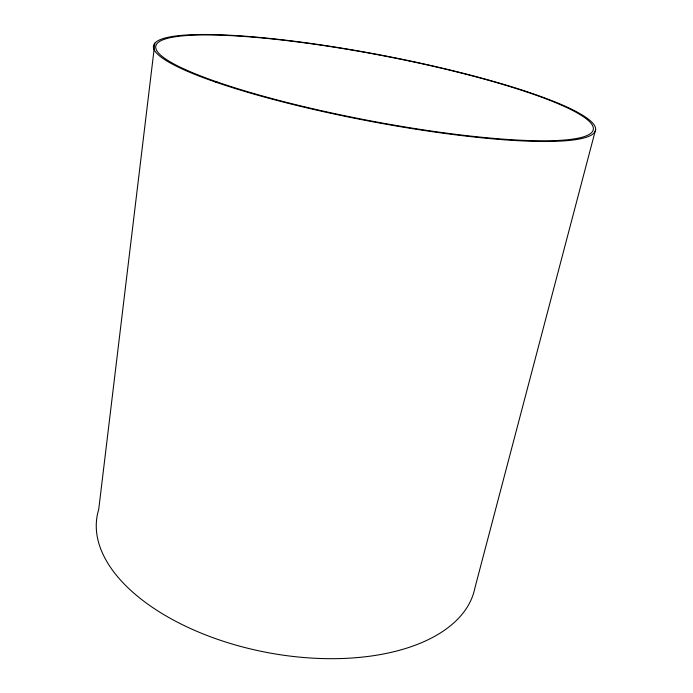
<?xml version="1.0" encoding="UTF-8"?>
<svg xmlns="http://www.w3.org/2000/svg" width="693" height="693" viewBox="0 0 693 693"><rect width="100%" height="100%" fill="white"/><g stroke="black" fill="none" stroke-linecap="round" stroke-linejoin="round"><path stroke-width="1.04" d="M154.842 43.174L98.701 509.528A192.282 102.824 10.8 0 0 260.819 651.247A192.282 102.824 10.8 0 0 474.896 587.985L595.642 129.435M215.566 82.077A225.017 33.524 10.8 0 0 587.118 136.997A225.017 33.524 10.8 0 0 320.902 44.898A225.017 33.524 10.8 0 0 215.566 82.077M216.97 81.913A222.67 33.16 10.8 0 0 584.814 136.4A222.67 33.16 10.8 0 0 321.873 45.296A222.67 33.16 10.8 0 0 216.97 81.913"/></g></svg>
